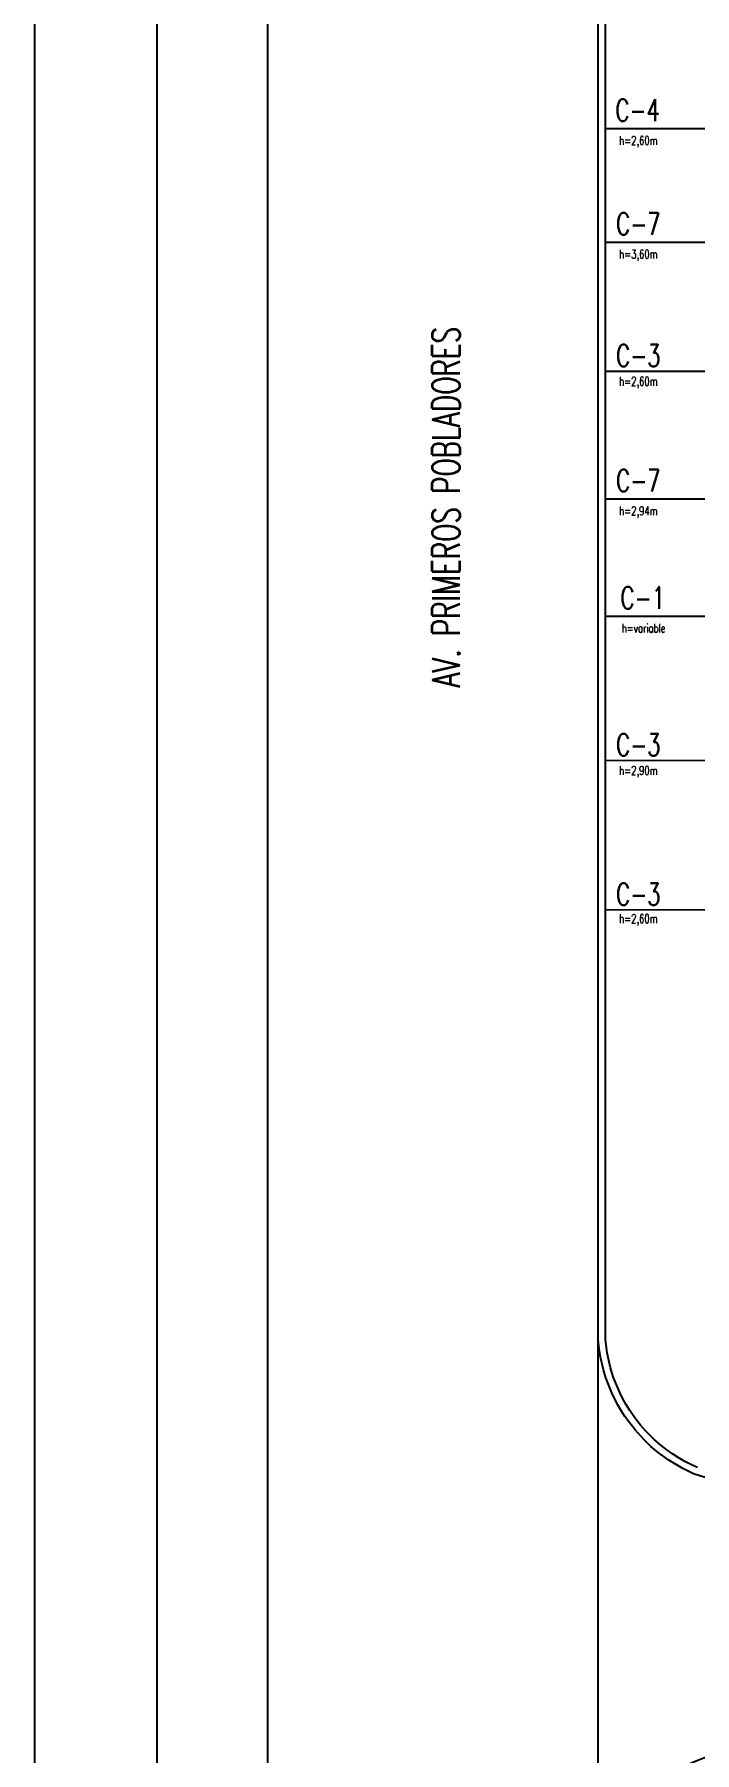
# Model space of a CAD drawing. Header units: millimetres. Extents: x -77 to 207, y -160 to 187.
# Drawn here: x -76.97 to -59, y -15.5 to 31.25 of the extents above; entities that cross this region are included whole.
import ezdxf
from ezdxf.xclip import XClip

# ---------------------------------------------------------------- set-up
doc = ezdxf.new("R2010")
doc.units = ezdxf.units.MM
doc.header["$LTSCALE"] = 0.1
for name, color, linetype in [('C01 Foil blanco', 30, 'Continuous'), ('C03 PRY comun+papel kraft', 192, 'Continuous'), ('C04 PRY comun antihongos', 84, 'Continuous'), ('C05 PRY roja', 10, 'Continuous'), ('C07 P media Tº', 140, 'Continuous'), ('X REF - ANELO INST bind$0$X REF - ANELO EXT$0$E-TXT CALLES', 7, 'Continuous'), ('X REF - ANELO INST bind$0$X REF - ANELO EXT$0$RLV-AUXILIARES', 252, 'Continuous'), ('X REF - ANELO INST bind$0$X REF - ANELO EXT$0$RLV-CORDONES', 8, 'Continuous'), ('X REF - ANELO INST bind$0$X REF - ANELO EXT$0$RLV-PARCELAS', 8, 'Continuous')]:
    doc.layers.add(name, color=color, linetype=linetype)
doc.styles.get("Standard").update_dxf_attribs({"font": 'arial.ttf'})
doc.styles.add('X REF - ANELO INST bind$0$X REF - ANELO EXT$0$ROMAND', font='romand.shx', dxfattribs={"width": 0.8})

# ---------------------------------------------------------------- blocks, each defined once
blk = doc.blocks.new('X REF - ANELO INST bind$0$X REF - ANELO EXT')
at = {"layer": 'X REF - ANELO INST bind$0$X REF - ANELO EXT$0$RLV-AUXILIARES'}
blk.add_line((-61.625, -19.396), (-61.625, -4.265), dxfattribs=at)
at = {"layer": 'X REF - ANELO INST bind$0$X REF - ANELO EXT$0$RLV-CORDONES'}
for points in [[(-70.625, 77.495), (-70.625, -118.041, -0.414214), (-76.625, -124.041), (-80.115, -124.041)], [(-61.625, -21.926), (-61.625, -19.396, -0.366946), (-57.635, -15.4), (-24.997, -15.4, -0.414214), (-23.997, -16.4), (-23.997, -20.409, -0.428462), (-24.61, -20.993), (-28.997, -20.993)]]:
    blk.add_lwpolyline(points, format="xyb", dxfattribs=at)
blk.add_lwpolyline([(-56.947, -8.247), (-57.154, -8.247), (-57.566, -8.247), (-57.995, -8.202), (-58.364, -8.124), (-58.685, -8.028), (-59.028, -7.917), (-59.323, -7.773), (-59.705, -7.545), (-59.992, -7.335), (-60.19, -7.168), (-60.363, -7.003), (-60.622, -6.721), (-60.785, -6.513), (-60.897, -6.354), (-60.988, -6.213), (-61.097, -6.027), (-61.254, -5.712), (-61.414, -5.303), (-61.481, -5.086), (-61.561, -4.742), (-61.598, -4.517), (-61.625, -4.273), (-61.625, 34.472)], dxfattribs=at)
at = {"layer": 'X REF - ANELO INST bind$0$X REF - ANELO EXT$0$RLV-CORDONES', "color": 253}
blk.add_lwpolyline([(-58.925, -7.743), (-59.083, -7.671), (-59.268, -7.576), (-59.446, -7.473), (-59.605, -7.371), (-59.755, -7.265), (-59.923, -7.134), (-60.1, -6.98), (-60.222, -6.862), (-60.325, -6.755), (-60.469, -6.592), (-60.629, -6.388), (-60.765, -6.191), (-60.871, -6.02), (-60.952, -5.875), (-61.039, -5.701), (-61.149, -5.447), (-61.213, -5.274), (-61.287, -5.035), (-61.379, -4.627), (-61.425, -4.265), (-61.425, 37.778, -0.414212)], format="xyb", dxfattribs=at)
at = {"layer": 'X REF - ANELO INST bind$0$X REF - ANELO EXT$0$RLV-PARCELAS'}
blk.add_lwpolyline([(-80.115, -121.041), (-77.625, -121.041), (-73.625, -117.041), (-73.625, 77.495)], dxfattribs=at)
at = {"layer": 'X REF - ANELO INST bind$0$X REF - ANELO EXT$0$E-TXT CALLES', "insert": (-66.14, 13.285, 0), "char_height": 0.75, "width": 11.44355, "attachment_point": 1, "rotation": 90, "style": 'X REF - ANELO INST bind$0$X REF - ANELO EXT$0$ROMAND'}
blk.add_mtext('\\pi0.19678;{\\Fromans|c0;\\W0.7;AV. PRIMEROS POBLADORES}', dxfattribs=at)
blk = doc.blocks.new('X REF - ANELO INST bind$0$X REF - ANELO')
blk.add_blockref('X REF - ANELO INST bind$0$X REF - ANELO EXT', (0, 0))
blk = doc.blocks.new('X REF - ANELO INST bind')
ref = blk.add_blockref('X REF - ANELO INST bind$0$X REF - ANELO', (0, 0))
XClip(ref).set_block_clipping_path([(-76.9680737415, -24.7711317477), (92.9860355418, 61.1669630168)])

msp = doc.modelspace()

# ---------------------------------------------------------------- linework, layer by layer
at = {"layer": 'C01 Foil blanco', "const_width": 0.05, "elevation": 0}
msp.add_lwpolyline([(-46.894, 15.414), (-61.425, 15.414), (-61.425, 14.71)], dxfattribs=at)
at = {"layer": 'C03 PRY comun+papel kraft', "const_width": 0.05, "elevation": 0}
for points in [[(-51.539, 22.079), (-61.425, 22.079), (-61.425, 21.376)], [(-51.539, 11.492), (-61.425, 11.492), (-61.425, 10.788)], [(-51.539, 7.427), (-61.425, 7.427), (-61.425, 6.955)]]:
    msp.add_lwpolyline(points, dxfattribs=at)
at = {"layer": 'C04 PRY comun antihongos', "const_width": 0.05, "elevation": 0}
msp.add_lwpolyline([(-51.539, 28.68), (-61.425, 28.68), (-61.425, 27.976)], dxfattribs=at)
at = {"layer": 'C05 PRY roja', "const_width": 0.05, "elevation": 0}
msp.add_lwpolyline([(-51.539, 31.908), (-61.425, 31.908), (-61.425, 31.205)], dxfattribs=at)
at = {"layer": 'C07 P media Tº', "const_width": 0.05, "elevation": 0}
for points in [[(-35.776, 25.591), (-61.425, 25.591), (-61.425, 24.887)], [(-40.427, 18.604), (-61.425, 18.604), (-61.425, 17.9)]]:
    msp.add_lwpolyline(points, dxfattribs=at)

# ---------------------------------------------------------------- block references
msp.add_blockref('X REF - ANELO INST bind', (0, 0))

# ---------------------------------------------------------------- texts
at = {"layer": 'C01 Foil blanco', "color": 7, "attachment_point": 1}
for s, insert, char_height, width in [('\\pi2.4036;{\\Fromans|c0;\\W0.7;\\C2;C-1}', (-63.417, 16.217, -0.004), 0.6, 3.50357), ('\\pi7.2947;{\\Fromans|c0;\\W0.7;h=variable}', (-68.277, 15.212, -0.004), 0.24, 8.55868)]:
    msp.add_mtext(s, dxfattribs=dict(at, insert=insert, char_height=char_height, width=width))
at = {"layer": 'C03 PRY comun+papel kraft', "color": 7, "attachment_point": 1}
for s, insert, char_height, width in [('\\pi2.2836;{\\Fromans|c0;\\W0.7;\\C2;C-3}', (-63.417, 22.808, -0.004), 0.6, 3.50357), ('\\pi7.4627;{\\Fromans|c0;\\W0.7;h=2,60m}', (-68.515, 21.928, -0.004), 0.24, 8.55868), ('\\pi2.2836;{\\Fromans|c0;\\W0.7;\\C2;C-3}', (-63.417, 12.22, -0.004), 0.6, 3.50357), ('\\pi7.4627;{\\Fromans|c0;\\W0.7;h=2,90m}', (-68.515, 11.34, -0.004), 0.24, 8.55868), ('\\pi2.2836;{\\Fromans|c0;\\W0.7;\\C2;C-3}', (-63.417, 8.152, -0.004), 0.6, 3.50357), ('\\pi7.4627;{\\Fromans|c0;\\W0.7;h=2,60m}', (-68.515, 7.309, -0.004), 0.24, 8.55868)]:
    msp.add_mtext(s, dxfattribs=dict(at, insert=insert, char_height=char_height, width=width))
at = {"layer": 'C04 PRY comun antihongos', "color": 7, "attachment_point": 1}
for s, insert, char_height, width in [('\\pi2.2636;{\\Fromans|c0;\\W0.7;\\C2;C-4}', (-63.417, 29.483, -0.004), 0.6, 3.50357), ('\\pi7.4627;{\\Fromans|c0;\\W0.7;h=2,60m}', (-68.515, 28.478, -0.004), 0.24, 8.55868)]:
    msp.add_mtext(s, dxfattribs=dict(at, insert=insert, char_height=char_height, width=width))
at = {"layer": 'C07 P media Tº', "color": 7, "attachment_point": 1}
for s, insert, char_height, width in [('\\pi2.2836;{\\Fromans|c0;\\W0.7;\\C2;C-7}', (-63.417, 26.394, -0.004), 0.6, 3.50357), ('\\pi7.4627;{\\Fromans|c0;\\W0.7;h=3,60m}', (-68.515, 25.389, -0.004), 0.24, 8.55868), ('\\pi2.2836;{\\Fromans|c0;\\W0.7;\\C2;C-7}', (-63.417, 19.407, -0.004), 0.6, 3.50357), ('\\pi7.4627;{\\Fromans|c0;\\W0.7;h=2,94m}', (-68.515, 18.402, -0.004), 0.24, 8.55868)]:
    msp.add_mtext(s, dxfattribs=dict(at, insert=insert, char_height=char_height, width=width))

doc.saveas('drawing.dxf')
